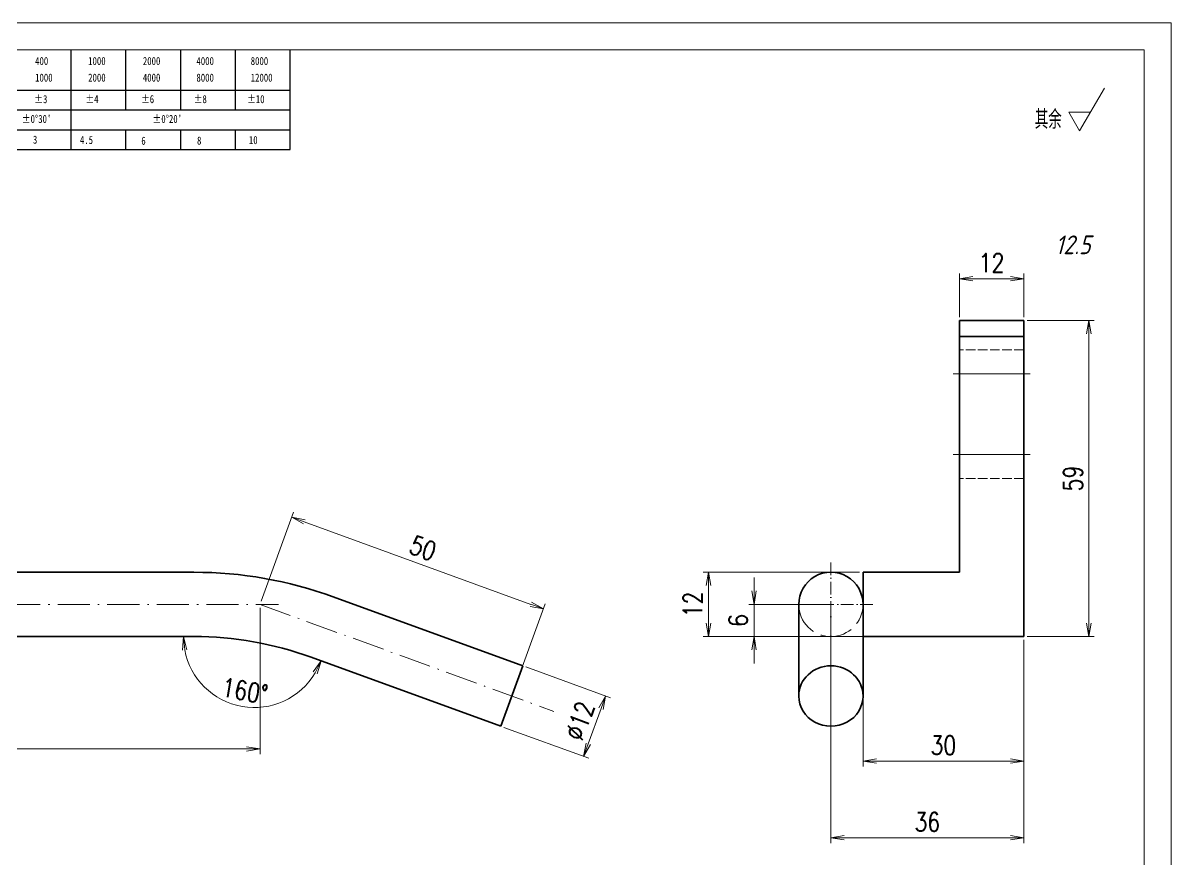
# Model space of a CAD drawing. Header units: millimetres. Extents: x -50019 to 104182, y -50696 to 36580.
# Drawn here: x -49371.7 to -49157.4, y 36214.1 to 36370.1 of the extents above; entities that cross this region are included whole.
import ezdxf
from ezdxf.enums import TextEntityAlignment as Align

# ---------------------------------------------------------------- set-up
doc = ezdxf.new("R2010")
doc.units = ezdxf.units.MM
doc.header["$LTSCALE"] = 0.5
for name, pattern in [('DASHDOT', [18.5, 12, -3, 0.5, -3]), ('DASHED', [15, 12, -3]), ('DOT2', [0.125, 0, -0.125])]:
    doc.linetypes.add(name, pattern=pattern)
doc.layers.add('图\\M+19E79\\M+195B6\\M+18E9A', color=7, linetype='Continuous')
doc.layers.add('图框', color=7, linetype='Continuous', lineweight=18)
doc.layers.add('标注线', color=3, linetype='Continuous', lineweight=18)
doc.layers.add('打印', color=7, linetype='Continuous', lineweight=15, plot=False)
doc.layers.add('打印-禁用', color=7, linetype='Continuous', lineweight=15, plot=False)
doc.styles.add('DIM', font='romans.shx', dxfattribs={"width": 0.8, "bigfont": 'bigfont.shx'})
doc.styles.add('国标', font='simfang.ttf', dxfattribs={"width": 0.8})
doc.styles.add('机械长仿宋', font='gbenor.shx', dxfattribs={"height": 1, "bigfont": 'gbcbig.shx'})
doc.dimstyles.new('DEH 1-1', dxfattribs={"dimtxt": 3.5, "dimasz": 2.5, "dimexe": 1, "dimexo": 0.625, "dimgap": 1.2, "dimtad": 1, "dimtoh": 1, "dimdsep": 46, "dimtxsty": 'DIM', "dimblk": 'OPEN', "dimcen": 0, "dimclrd": 8, "dimclre": 8, "dimclrt": 2, "dimazin": 2, "dimtfac": 0.5, "dimtmove": 0, "dimatfit": 3, "dimldrblk": 'OPEN', "dimfxl": 0, "dimtolj": 2, "dimlwd": 18, "dimlwe": 18, "dimarcsym": 0})
doc.dimstyles.new('DEH 1-1$0', dxfattribs={"dimtxt": 3.5, "dimasz": 2.5, "dimexe": 1, "dimexo": 0.625, "dimgap": 1.2, "dimtad": 1, "dimzin": 9, "dimdsep": 46, "dimtxsty": 'DIM', "dimblk": 'OPEN', "dimcen": 0, "dimclrd": 8, "dimclre": 8, "dimclrt": 2, "dimazin": 2, "dimtfac": 0.5, "dimtmove": 0, "dimatfit": 3, "dimldrblk": 'OPEN', "dimfxl": 0, "dimtolj": 2, "dimlwd": 18, "dimlwe": 18, "dimarcsym": 0})

# ---------------------------------------------------------------- blocks, each defined once
blk = doc.blocks.new('GZDEH零件A3图框V01版')
at = {"layer": '图\\M+19E79\\M+195B6\\M+18E9A', "color": 9}
for p, q in [((3072.2, -1561.98), (3072.2, -1554.46)), ((3082.42, -1561.98), (3082.42, -1554.46)), ((3092.64, -1561.98), (3092.64, -1554.46)), ((3102.86, -1561.98), (3102.86, -1554.46)), ((3113.09, -1573.08), (3113.09, -1554.46)), ((2996.09, -1561.98), (3113.09, -1561.98)), ((3072.2, -1573.08), (3072.2, -1561.98)), ((3082.42, -1565.68), (3082.42, -1561.98)), ((3092.64, -1565.68), (3092.64, -1561.98)), ((3102.86, -1565.68), (3102.86, -1561.98)), ((2996.09, -1565.68), (3113.09, -1565.68)), ((2996.09, -1569.38), (3113.09, -1569.38)), ((3082.42, -1573.08), (3082.42, -1569.48)), ((3092.64, -1573.08), (3092.64, -1569.38)), ((3102.86, -1573.08), (3102.86, -1569.38)), ((2990.09, -1573.08), (3113.09, -1573.08))]:
    blk.add_line(p, q, dxfattribs=at)
at = {"layer": '图框', "linetype": 'Continuous'}
for p, q in [((3272.49, -1554.46), (2882.49, -1554.46)), ((3272.49, -1832.96), (3272.49, -1554.46))]:
    blk.add_line(p, q, dxfattribs=at)
at = {"layer": '打印-禁用', "linetype": 'Continuous'}
for p, q in [((3277.49, -1549.46), (2857.49, -1549.46)), ((3277.49, -1846.46), (3277.49, -1549.46))]:
    blk.add_line(p, q, dxfattribs=at)
at = {"layer": '图\\M+19E79\\M+195B6\\M+18E9A', "color": 9, "style": '国标', "width": 0.8}
for s, p in [('2000', (3085.57, -1557.31)), ('400', (3065.46, -1557.31)), ('1000', (3075.36, -1557.31)), ('4000', (3095.57, -1557.31)), ('8000', (3105.7, -1557.31)), ('1000', (3065.46, -1560.41)), ('2000', (3075.36, -1560.41)), ('4000', (3085.57, -1560.41)), ('8000', (3095.57, -1560.41)), ('12000', (3105.7, -1560.41)), ('±3', (3065.3, -1564.42)), ('±4', (3074.85, -1564.42)), ('±6', (3085.22, -1564.42)), ('±8', (3095.06, -1564.42)), ('±10', (3105.02, -1564.42)), ("±0%%D30'", (3062.98, -1568.12)), ("±0%%D20'", (3087.38, -1568.12)), ('3', (3065.05, -1571.98)), ('4.5', (3073.82, -1572.05)), ('6', (3085.28, -1572.19)), ('8', (3095.68, -1572.15)), ('10', (3105.36, -1572.06))]:
    blk.add_text(s, height=1.5, dxfattribs=at).set_placement(p)
blk = doc.blocks.new('DEH A3')
at = {"layer": '图框'}
blk.add_blockref('GZDEH零件A3图框V01版', (-2857.49, 1846.46), dxfattribs=at)
blk = doc.blocks.new('FINISHER_TR')
at = {"layer": '标注线'}
for p, q in [((0, 0), (4.62, 8)), ((-2.02, 3.5), (0, 0)), ((2.02, 3.5), (-2.02, 3.5))]:
    blk.add_line(p, q, dxfattribs=at)
at = {"layer": '标注线', "color": 2, "style": '机械长仿宋', "oblique": 15}
blk.add_attdef('0.0', text='', height=3.5, dxfattribs=at).set_placement((2.03, -24.04), align=Align.BOTTOM_RIGHT)
blk = doc.blocks.new('其余12.5')
at = {"layer": '标注线'}
blk.add_blockref('FINISHER_TR', (0, 0), dxfattribs=at).add_auto_attribs({'0.0': '12.5'})
at = {"layer": '标注线', "color": 7, "linetype": 'DOT2', "style": '机械长仿宋'}
blk.add_text('其余', height=3.5, dxfattribs=at).set_placement((-8.38, 0.4))
blk = doc.blocks.new('_Open')
at = {"color": 0, "linetype": 'ByBlock', "lineweight": -2}
for p, q in [((-1, 0.167), (0, 0)), ((-1, -0.167), (0, 0)), ((0, 0), (-1, 0))]:
    blk.add_line(p, q, dxfattribs=at)
blk = doc.blocks.new('*D45')
at = {"layer": 'Defpoints', "color": 0, "transparency": 16777216}
for p in [(-49184.92, 36314.59), (-49184.92, 36255.59), (-49172.78, 36255.59)]:
    blk.add_point(p, dxfattribs=at)
at = {"layer": '标注线', "color": 8, "lineweight": 18, "transparency": 16777216}
for p, q in [((-49184.3, 36314.59), (-49171.78, 36314.59)), ((-49172.78, 36312.09), (-49172.78, 36258.09)), ((-49184.3, 36255.59), (-49171.78, 36255.59))]:
    blk.add_line(p, q, dxfattribs=at)
at = {"layer": '标注线', "color": 8, "lineweight": 18, "transparency": 16777216, "xscale": 2.5, "yscale": 2.5, "zscale": 2.5}
for p, rotation in [((-49172.78, 36314.59), 90), ((-49172.78, 36255.59), 270)]:
    blk.add_blockref('_Open', p, dxfattribs=dict(at, rotation=rotation))
at = {"layer": '标注线', "color": 2, "transparency": 16777216, "insert": (-49175.73, 36285.09), "char_height": 3.5, "attachment_point": 5, "rotation": 90, "style": 'DIM'}
blk.add_mtext('\\A2;59', dxfattribs=at)
blk = doc.blocks.new('*D46')
at = {"layer": 'Defpoints', "color": 0, "transparency": 16777216}
for p in [(-49184.92, 36322.37), (-49196.92, 36314.59), (-49184.92, 36314.59)]:
    blk.add_point(p, dxfattribs=at)
at = {"layer": '标注线', "color": 8, "lineweight": 18, "transparency": 16777216}
for p, q in [((-49196.92, 36315.22), (-49196.92, 36323.37)), ((-49194.42, 36322.37), (-49187.42, 36322.37)), ((-49184.92, 36315.22), (-49184.92, 36323.37))]:
    blk.add_line(p, q, dxfattribs=at)
at = {"layer": '标注线', "color": 8, "lineweight": 18, "transparency": 16777216, "xscale": 2.5, "yscale": 2.5, "zscale": 2.5, "rotation": 180}
blk.add_blockref('_Open', (-49196.92, 36322.37), dxfattribs=at)
at = {"layer": '标注线', "color": 8, "lineweight": 18, "transparency": 16777216, "xscale": 2.5, "yscale": 2.5, "zscale": 2.5}
blk.add_blockref('_Open', (-49184.92, 36322.37), dxfattribs=at)
at = {"layer": '标注线', "color": 2, "transparency": 16777216, "insert": (-49190.92, 36325.32), "char_height": 3.5, "attachment_point": 5, "style": 'DIM'}
blk.add_mtext('\\A2;12', dxfattribs=at)
blk = doc.blocks.new('*D47')
at = {"layer": 'Defpoints', "color": 0, "transparency": 16777216}
for p in [(-49214.92, 36255.59), (-49184.92, 36255.59), (-49184.92, 36232.35)]:
    blk.add_point(p, dxfattribs=at)
at = {"layer": '标注线', "color": 8, "lineweight": 18, "transparency": 16777216}
for p, q in [((-49214.92, 36254.97), (-49214.92, 36231.35)), ((-49184.92, 36254.97), (-49184.92, 36231.35)), ((-49212.42, 36232.35), (-49187.42, 36232.35))]:
    blk.add_line(p, q, dxfattribs=at)
at = {"layer": '标注线', "color": 8, "lineweight": 18, "transparency": 16777216, "xscale": 2.5, "yscale": 2.5, "zscale": 2.5, "rotation": 180}
blk.add_blockref('_Open', (-49214.92, 36232.35), dxfattribs=at)
at = {"layer": '标注线', "color": 8, "lineweight": 18, "transparency": 16777216, "xscale": 2.5, "yscale": 2.5, "zscale": 2.5}
blk.add_blockref('_Open', (-49184.92, 36232.35), dxfattribs=at)
at = {"layer": '标注线', "color": 2, "transparency": 16777216, "insert": (-49199.92, 36235.3), "char_height": 3.5, "attachment_point": 5, "style": 'DIM'}
blk.add_mtext('\\A2;30', dxfattribs=at)
blk = doc.blocks.new('*D48')
at = {"layer": 'Defpoints', "color": 0, "transparency": 16777216}
for p in [(-49214.92, 36267.59), (-49243.77, 36255.59), (-49214.92, 36255.59)]:
    blk.add_point(p, dxfattribs=at)
at = {"layer": '标注线', "color": 8, "lineweight": 18, "transparency": 16777216}
for p, q in [((-49215.55, 36267.59), (-49244.77, 36267.59)), ((-49243.77, 36265.09), (-49243.77, 36258.09)), ((-49215.55, 36255.59), (-49244.77, 36255.59))]:
    blk.add_line(p, q, dxfattribs=at)
at = {"layer": '标注线', "color": 8, "lineweight": 18, "transparency": 16777216, "xscale": 2.5, "yscale": 2.5, "zscale": 2.5}
for p, rotation in [((-49243.77, 36267.59), 90), ((-49243.77, 36255.59), 270)]:
    blk.add_blockref('_Open', p, dxfattribs=dict(at, rotation=rotation))
at = {"layer": '标注线', "color": 2, "transparency": 16777216, "insert": (-49246.72, 36261.59), "char_height": 3.5, "attachment_point": 5, "rotation": 90, "style": 'DIM'}
blk.add_mtext('\\A2;12', dxfattribs=at)
blk = doc.blocks.new('*D49')
at = {"layer": 'Defpoints', "color": 0, "transparency": 16777216}
for p in [(-49220.92, 36261.75), (-49184.92, 36255.59), (-49184.92, 36218.04)]:
    blk.add_point(p, dxfattribs=at)
at = {"layer": '标注线', "color": 8, "lineweight": 18, "transparency": 16777216}
for p, q in [((-49220.92, 36261.13), (-49220.92, 36217.04)), ((-49184.92, 36254.97), (-49184.92, 36217.04)), ((-49218.42, 36218.04), (-49187.42, 36218.04))]:
    blk.add_line(p, q, dxfattribs=at)
at = {"layer": '标注线', "color": 8, "lineweight": 18, "transparency": 16777216, "xscale": 2.5, "yscale": 2.5, "zscale": 2.5, "rotation": 180}
blk.add_blockref('_Open', (-49220.92, 36218.04), dxfattribs=at)
at = {"layer": '标注线', "color": 8, "lineweight": 18, "transparency": 16777216, "xscale": 2.5, "yscale": 2.5, "zscale": 2.5}
blk.add_blockref('_Open', (-49184.92, 36218.04), dxfattribs=at)
at = {"layer": '标注线', "color": 2, "transparency": 16777216, "insert": (-49202.92, 36220.99), "char_height": 3.5, "attachment_point": 5, "style": 'DIM'}
blk.add_mtext('\\A2;36', dxfattribs=at)
blk = doc.blocks.new('*D50')
at = {"layer": 'Defpoints', "color": 0, "transparency": 16777216}
for p in [(-49220.92, 36261.59), (-49235.26, 36255.59), (-49204.71, 36255.59)]:
    blk.add_point(p, dxfattribs=at)
at = {"layer": '标注线', "color": 8, "lineweight": 18, "transparency": 16777216}
for p, q in [((-49235.26, 36264.09), (-49235.26, 36266.59)), ((-49221.55, 36261.59), (-49236.26, 36261.59)), ((-49235.26, 36261.59), (-49235.26, 36255.59)), ((-49205.34, 36255.59), (-49236.26, 36255.59)), ((-49235.26, 36253.09), (-49235.26, 36250.59))]:
    blk.add_line(p, q, dxfattribs=at)
at = {"layer": '标注线', "color": 8, "lineweight": 18, "transparency": 16777216, "xscale": 2.5, "yscale": 2.5, "zscale": 2.5}
for p, rotation in [((-49235.26, 36261.59), 270), ((-49235.26, 36255.59), 90)]:
    blk.add_blockref('_Open', p, dxfattribs=dict(at, rotation=rotation))
at = {"layer": '标注线', "color": 2, "transparency": 16777216, "insert": (-49238.21, 36258.59), "char_height": 3.5, "attachment_point": 5, "rotation": 90, "style": 'DIM'}
blk.add_mtext('\\A2;6', dxfattribs=at)
blk = doc.blocks.new('*D58')
at = {"layer": 'Defpoints', "color": 0, "transparency": 16777216}
for p in [(-49327.48, 36261.59), (-49497.48, 36255.59), (-49497.48, 36234.62)]:
    blk.add_point(p, dxfattribs=at)
at = {"layer": '标注线', "color": 8, "lineweight": 18, "transparency": 16777216}
for p, q in [((-49327.48, 36260.97), (-49327.48, 36233.62)), ((-49497.48, 36254.97), (-49497.48, 36233.62)), ((-49329.98, 36234.62), (-49494.98, 36234.62))]:
    blk.add_line(p, q, dxfattribs=at)
at = {"layer": '标注线', "color": 8, "lineweight": 18, "transparency": 16777216, "xscale": 2.5, "yscale": 2.5, "zscale": 2.5, "rotation": 180}
blk.add_blockref('_Open', (-49497.48, 36234.62), dxfattribs=at)
at = {"layer": '标注线', "color": 8, "lineweight": 18, "transparency": 16777216, "xscale": 2.5, "yscale": 2.5, "zscale": 2.5}
blk.add_blockref('_Open', (-49327.48, 36234.62), dxfattribs=at)
at = {"layer": '标注线', "color": 2, "transparency": 16777216, "insert": (-49412.48, 36237.57), "char_height": 3.5, "attachment_point": 5, "style": 'DIM'}
blk.add_mtext('\\A2;170', dxfattribs=at)
blk = doc.blocks.new('*D59')
at = {"layer": 'Defpoints', "color": 0, "transparency": 16777216}
for p in [(-49327.48, 36261.59), (-49274.58, 36260.75), (-49280.49, 36244.49)]:
    blk.add_point(p, dxfattribs=at)
at = {"layer": '标注线', "color": 8, "lineweight": 18, "transparency": 16777216}
for p, q in [((-49327.27, 36262.18), (-49321.22, 36278.79)), ((-49319.21, 36276.99), (-49276.93, 36261.6)), ((-49280.28, 36245.08), (-49274.23, 36261.69))]:
    blk.add_line(p, q, dxfattribs=at)
at = {"layer": '标注线', "color": 8, "lineweight": 18, "transparency": 16777216, "xscale": 2.5, "yscale": 2.5, "zscale": 2.5}
for p, rotation in [((-49321.56, 36277.85), 160.0000792852766), ((-49274.58, 36260.75), 340.0000792852766)]:
    blk.add_blockref('_Open', p, dxfattribs=dict(at, rotation=rotation))
at = {"layer": '标注线', "color": 2, "transparency": 16777216, "insert": (-49297.06, 36272.07), "char_height": 3.5, "attachment_point": 5, "rotation": 340.0001, "style": 'DIM'}
blk.add_mtext('\\A2;50', dxfattribs=at)
blk = doc.blocks.new('*D60')
at = {"layer": 'Defpoints', "color": 0, "transparency": 16777216}
for p in [(-49278.44, 36250.13), (-49262.97, 36244.49), (-49282.55, 36238.85)]:
    blk.add_point(p, dxfattribs=at)
at = {"layer": '标注线', "color": 8, "lineweight": 18, "transparency": 16777216}
for p, q in [((-49277.85, 36249.91), (-49262.03, 36244.15)), ((-49266.22, 36235.57), (-49263.82, 36242.15)), ((-49281.96, 36238.64), (-49266.13, 36232.88))]:
    blk.add_line(p, q, dxfattribs=at)
at = {"layer": '标注线', "color": 8, "lineweight": 18, "transparency": 16777216, "xscale": 2.5, "yscale": 2.5, "zscale": 2.5}
for p, rotation in [((-49262.97, 36244.49), 69.99997128689444), ((-49267.07, 36233.22), 249.9999712868944)]:
    blk.add_blockref('_Open', p, dxfattribs=dict(at, rotation=rotation))
at = {"layer": '标注线', "color": 2, "transparency": 16777216, "insert": (-49267.79, 36239.87), "char_height": 3.5, "attachment_point": 5, "rotation": 70, "style": 'DIM'}
blk.add_mtext('\\A2;%%c12', dxfattribs=at)
blk = doc.blocks.new('*D61')
at = {"layer": 'Defpoints', "color": 0, "transparency": 16777216}
for p in [(-49497.48, 36255.59), (-49339.82, 36255.59), (-49317.93, 36251.73), (-49336.44, 36244.97), (-49282.55, 36238.85)]:
    blk.add_point(p, dxfattribs=at)
at = {"layer": '标注线', "color": 8, "lineweight": 18, "transparency": 16777216}
blk.add_arc((-49328.54, 36255.59), 13.24, 190.8327, 329.1673, dxfattribs=at)
at = {"layer": '标注线', "color": 8, "lineweight": 18, "transparency": 16777216, "xscale": 2.5, "yscale": 2.5, "zscale": 2.5}
for p, rotation in [((-49341.78, 36255.59), 95.41634934361338), ((-49316.09, 36251.06), 64.58361285652289)]:
    blk.add_blockref('_Open', p, dxfattribs=dict(at, rotation=rotation))
at = {"layer": '标注线', "color": 2, "transparency": 16777216, "insert": (-49330.32, 36245.45), "char_height": 3.5, "attachment_point": 5, "rotation": 350, "style": 'DIM'}
blk.add_mtext('\\A2;160°', dxfattribs=at)

msp = doc.modelspace()

# ---------------------------------------------------------------- linework, layer by layer
at = {"color": 7, "lineweight": 35, "ltscale": 0.075}
for p, q in [((-49196.92, 36314.59), (-49196.92, 36311.59)), ((-49184.92, 36314.59), (-49184.92, 36311.59))]:
    msp.add_line(p, q, dxfattribs=at)
at = {"color": 7, "lineweight": 35, "ltscale": 0.3}
for p, q in [((-49184.92, 36314.59), (-49196.92, 36314.59)), ((-49184.92, 36311.59), (-49196.92, 36311.59)), ((-49214.92, 36255.59), (-49214.92, 36267.59))]:
    msp.add_line(p, q, dxfattribs=at)
at = {"color": 7, "lineweight": 35}
for p, q in [((-49196.92, 36311.59), (-49196.92, 36267.59)), ((-49184.92, 36255.59), (-49184.92, 36311.59)), ((-49497.479, 36267.59), (-49339.822, 36267.59)), ((-49313.828, 36263.007), (-49278.442, 36250.127)), ((-49497.479, 36255.59), (-49339.822, 36255.59)), ((-49214.92, 36255.59), (-49184.92, 36255.59)), ((-49317.932, 36251.73), (-49282.546, 36238.851))]:
    msp.add_line(p, q, dxfattribs=at)
at = {"color": 1, "linetype": 'DASHED', "lineweight": 13, "ltscale": 0.3}
for p, q in [((-49184.92, 36311.59), (-49196.92, 36311.59)), ((-49184.92, 36309.09), (-49196.92, 36309.09)), ((-49184.92, 36309.09), (-49196.92, 36309.09)), ((-49184.92, 36304.59), (-49196.92, 36304.59)), ((-49184.92, 36304.59), (-49196.92, 36304.59)), ((-49196.92, 36304.59), (-49184.92, 36304.59)), ((-49196.92, 36304.59), (-49184.92, 36304.59)), ((-49184.92, 36289.59), (-49196.92, 36289.59)), ((-49196.92, 36289.59), (-49184.92, 36289.59)), ((-49196.92, 36289.59), (-49184.92, 36289.59)), ((-49184.92, 36289.59), (-49196.92, 36289.59)), ((-49184.92, 36285.09), (-49196.92, 36285.09)), ((-49184.92, 36285.09), (-49196.92, 36285.09))]:
    msp.add_line(p, q, dxfattribs=at)
at = {"color": 2, "linetype": 'DASHDOT', "lineweight": 13, "ltscale": 0.360016}
for p, q in [((-49183.72, 36304.59), (-49198.121, 36304.59)), ((-49183.72, 36289.59), (-49198.121, 36289.59))]:
    msp.add_line(p, q, dxfattribs=at)
at = {"color": 2, "linetype": 'DASHDOT', "lineweight": 13, "ltscale": 0.390002}
msp.add_line((-49220.92, 36269.39), (-49220.92, 36253.79), dxfattribs=at)
at = {"color": 7, "lineweight": 35, "ltscale": 0.45}
msp.add_line((-49196.92, 36267.59), (-49214.92, 36267.59), dxfattribs=at)
at = {"color": 2, "linetype": 'DASHDOT', "lineweight": 13}
for p, q in [((-49513.244, 36261.59), (-49324.056, 36261.59)), ((-49327.479, 36261.59), (-49272.607, 36241.618))]:
    msp.add_line(p, q, dxfattribs=at)
at = {"color": 2, "linetype": 'DASHDOT', "lineweight": 13, "ltscale": 0.389999}
msp.add_line((-49213.12, 36261.59), (-49228.72, 36261.59), dxfattribs=at)
at = {"color": 7, "lineweight": 35, "ltscale": 0.105539}
for p, q in [((-49226.92, 36261.59), (-49226.92, 36257.368)), ((-49214.92, 36261.59), (-49214.92, 36257.368))]:
    msp.add_line(p, q, dxfattribs=at)
at = {"color": 7, "lineweight": 35, "ltscale": 0.321985}
for p, q in [((-49226.92, 36257.368), (-49226.92, 36244.489)), ((-49214.92, 36257.368), (-49214.92, 36244.489))]:
    msp.add_line(p, q, dxfattribs=at)
at = {"color": 7, "lineweight": 35, "ltscale": 0.299998}
msp.add_line((-49282.546, 36238.851), (-49278.442, 36250.127), dxfattribs=at)
at = {"color": 7, "lineweight": 35}
for centre, radius, start, end in [((-49339.822, 36191.59), 76, 70, 90), ((-49220.92, 36261.59), 6, 0, 180.00001), ((-49339.822, 36191.59), 64, 70, 90)]:
    msp.add_arc(centre, radius, start, end, dxfattribs=at)
at = {"color": 1, "linetype": 'DASHED', "lineweight": 13}
msp.add_arc((-49220.92, 36261.59), 6, 180.00001, 0, dxfattribs=at)
at = {"color": 7, "lineweight": 35}
for start_param, end_param in [(4.712389, 6.2831853), (3.1415927, 4.712389), (0, 3.1415927)]:
    msp.add_ellipse((-49220.92, 36244.489), major_axis=(-6, 0), ratio=0.9396926, start_param=start_param, end_param=end_param, dxfattribs=at)
at = {"layer": '打印'}
msp.add_lwpolyline([(-49577.428, 36370.093), (-49157.428, 36370.093), (-49157.428, 36073.093), (-49577.428, 36073.093)], close=True, dxfattribs=at)

# ---------------------------------------------------------------- block references
at = {"layer": '图框'}
msp.add_blockref('DEH A3', (-49577.428, 36073.093), dxfattribs=at)
at = {"layer": '标注线'}
msp.add_blockref('其余12.5', (-49174.484, 36349.935), dxfattribs=at)

# ---------------------------------------------------------------- dimensions: what is measured, and where the dimension line sits
for base, p1, p2, picture, middle in [((-49184.92, 36322.373), (-49196.92, 36314.59), (-49184.92, 36314.59), '*D46', (-49190.92, 36322.373)), ((-49497.479, 36234.615), (-49327.479, 36261.59), (-49497.479, 36255.59), '*D58', (-49412.479, 36234.615))]:
    dim = msp.add_linear_dim(base=base, p1=p1, p2=p2, dimstyle='DEH 1-1$0', override={"dimarcsym": 1}, dxfattribs=at)
    dim.commit()
    dim.dimension.update_dxf_attribs({"geometry": picture, "text_midpoint": middle, "dimtype": 160})
for base, p1, p2, picture, middle in [((-49172.78, 36255.59), (-49184.92, 36314.59), (-49184.92, 36255.59), '*D45', (-49172.78, 36285.09)), ((-49243.768, 36255.59), (-49214.92, 36267.59), (-49214.92, 36255.59), '*D48', (-49243.768, 36261.59))]:
    dim = msp.add_linear_dim(base=base, p1=p1, p2=p2, angle=90, dimstyle='DEH 1-1$0', override={"dimarcsym": 1}, dxfattribs=at)
    dim.commit()
    dim.dimension.update_dxf_attribs({"geometry": picture, "text_midpoint": middle, "dimtype": 160})
for p1, p2, distance, override, picture, middle in [((-49327.479, 36261.59), (-49280.494, 36244.489), 17.302, {"dimarcsym": 1}, '*D59', (-49297.06, 36272.07)), ((-49282.546, 36238.851), (-49278.442, 36250.127), -16.468, {"dimpost": '%%c<>', "dimarcsym": 1}, '*D60', (-49267.792, 36239.866))]:
    dim = msp.add_aligned_dim(p1=p1, p2=p2, distance=distance, dimstyle='DEH 1-1$0', override=override, dxfattribs=at)
    dim.commit()
    dim.dimension.update_dxf_attribs({"geometry": picture, "text_midpoint": middle})
dim = msp.add_linear_dim(base=(-49235.259, 36255.59), p1=(-49220.92, 36261.59), p2=(-49204.715, 36255.59), angle=90, dimstyle='DEH 1-1$0', override={"dimarcsym": 1}, dxfattribs=at)
dim.commit()
dim.dimension.update_dxf_attribs({"geometry": '*D50', "text_midpoint": (-49238.209, 36258.59)})
for base, p1, picture, middle in [((-49184.92, 36218.04), (-49220.92, 36261.754), '*D49', (-49202.92, 36220.99)), ((-49184.92, 36232.354), (-49214.92, 36255.59), '*D47', (-49199.92, 36235.304))]:
    dim = msp.add_linear_dim(base=base, p1=p1, p2=(-49184.92, 36255.59), dimstyle='DEH 1-1$0', override={"dimarcsym": 1}, dxfattribs=at)
    dim.commit()
    dim.dimension.update_dxf_attribs({"geometry": picture, "text_midpoint": middle})
dim = msp.add_angular_dim_2l(base=(-49336.444, 36244.968), line1=((-49497.479, 36255.59), (-49339.822, 36255.59)), line2=((-49317.932, 36251.73), (-49282.546, 36238.851)), dimstyle='DEH 1-1', override={"dimarcsym": 1}, dxfattribs=at)
dim.commit()
dim.dimension.update_dxf_attribs({"geometry": '*D61', "text_midpoint": (-49330.324, 36245.454)})

doc.saveas('drawing.dxf')
